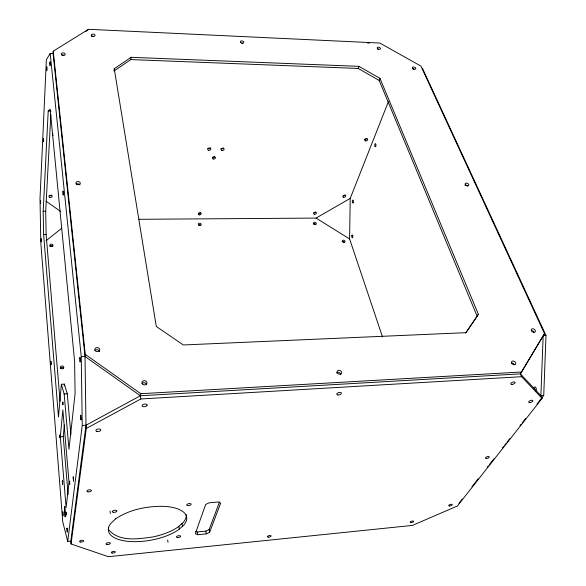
<?xml version="1.0" encoding="UTF-8"?>
<svg xmlns="http://www.w3.org/2000/svg" width="586" height="586" viewBox="0 0 586 586"><rect width="100%" height="100%" fill="white"/><g stroke="black" fill="none" stroke-linecap="round" stroke-linejoin="round"><path stroke-width="0.88" d="M382.504 336.906L349.593 238.941L350.223 198.39L388.533 101.305M544.541 333.72L543.156 335.632L540.9 395.653L542.101 398.385L457.373 506.026L412.398 525.415L108.425 556.7L71.045 543.984L70.803 541.112L85.981 425.238L85.014 356.5L53.106 53.524L53.223 51.194L88.479 29.3L379.801 43.034L420.916 66.101L544.541 333.72L520.397 373.875L140.391 395.755L85.981 425.238L82.245 425.48L67.712 541.42L70.803 541.112M536.952 404.091L543.727 395.469L545.998 335.5L422.418 68.247M61.369 384.27L58.483 416.968L43.62 234.473L43.188 211.268L48.22 110.974L50.14 109.208L74.598 361.188L75.089 393.404L68.972 449.352L64.152 393.982L61.369 384.27L64.387 384.108L67.265 393.807L70.906 434.614M60.065 401.293L46.126 234.451L45.701 211.253L50.828 114.688M64.218 385.925L64.387 384.108M60.321 436.819L62.856 409.856L69.023 482.351L66.101 507.659L60.321 436.819L63.244 436.621L64.394 424.945M477.158 316.257L478.374 314.294L379.97 78.356L358.947 66.35L131.103 57.311L114.248 68.73L113.992 71.009L130.817 59.582L358.207 68.452L379.179 80.443L477.158 316.257L465.665 333.156M71.045 543.984L86.303 428.447L140.845 398.971L140.391 395.755L85.014 356.5L85.263 354.369L53.223 51.194M130.817 59.582L131.103 57.311M140.391 395.755L140.808 393.697L85.263 354.369M358.207 68.452L358.947 66.35M209.612 532.315L220.666 503.11L218.204 501.975L209.18 502.788L205.657 504.473L195.306 533.729L197.724 534.71L206.287 533.861L209.612 532.315L209.129 529.59L219.516 501.975M379.179 80.443L379.97 78.356M542.101 398.385L521.613 376.695L520.397 373.875L542.695 336.415M53.106 53.524L50.184 53.407L46.375 59.757L40.002 198.654L40.83 243.036L62.731 521.738L67.712 541.42M478.374 314.294L465.877 332.672L183.308 344.964L156.294 326.468L114.248 68.73M458.955 503.293L462.347 498.979M471.957 486.761L478.169 478.857M487.215 467.35L488.343 465.914M489.478 464.478L493.998 458.728M502.473 447.946L503.601 446.503M504.736 445.067L505.865 443.631M506.993 442.196L509.82 438.599M519.994 425.663L521.122 424.22M522.258 422.784L525.649 418.47M46.074 240.736L61.742 228.254M85.834 31.476L88.047 29.879M139.029 219.296L316.044 218.087L350.223 198.39M195.658 531.319L197.262 531.978L205.811 531.143L209.129 529.59M543.727 395.469L540.9 395.653L520.397 373.875M140.845 398.971L521.613 376.695M140.808 393.697L521.774 371.985M64.152 393.982L67.265 393.807M50.184 53.407L81.249 356.676L85.014 356.5M543.156 335.632L545.998 335.5M43.62 234.473L46.126 234.451M43.188 211.268L45.701 211.253M48.22 110.974L51.019 111.04M367.407 42.998L369.231 43.086M316.044 218.087L349.593 238.941M46.067 201.225L60.71 211.517M205.811 531.143L206.287 533.861M197.262 531.978L197.724 534.71M181.997 523.554L182.436 526.338M178.869 526.287L179.301 529.063M167.662 540.05L167.999 542.343M110.08 511.087L110.351 513.526M108.359 527.246L108.622 529.663C119.097 542.284 138.538 538.908 152.931 536.937A39.636 16.613 -10 0 0 178.056 526.997L183.132 522.566A39.636 16.613 -10 0 0 186.216 514.471M85.981 425.238L86.303 428.447M63.244 436.621L68.108 494.687M81.249 356.676L82.245 425.48M533.912 388.584A2.146 1.165 83.5 0 1 535.619 387.273A2.146 1.165 83.5 0 1 535.875 390.825M51.912 194.97A1.604 1.091 -2.9 0 1 49.209 195.46M345.125 194.764A1.45 0.93 -19.6 0 1 343.059 195.731M366.851 138.53A1.553 1.047 -22.5 0 1 364.507 139.182M315.744 211.949A1.428 0.916 -17.8 0 1 313.847 212.645M200.698 212.52A1.472 0.982 -11.8 0 1 198.449 213.136M223.566 148.038A1.575 1.128 -14 0 1 220.885 148.522M210.286 147.855A1.582 1.135 -13.1 0 1 207.869 148.529M214.725 156.836A1.568 1.113 -13.3 0 1 212.557 157.231M53.194 135.498A1.714 1.253 -1.7 0 1 52.945 133.52M94.961 350.531A2.498 2.022 5.3 0 1 96.551 349.732L97.203 349.717A2.498 2.022 5.3 0 1 99.466 351.424M142.046 383.464A2.512 2.095 9.5 0 1 144.683 382.863A2.512 2.095 9.5 0 1 146.5 384.716M76.253 184.275A2.198 1.531 6.7 0 1 79.974 184.978M62.013 55.326A1.956 1.201 7.7 0 1 63.955 55.406M91.548 36.654A1.89 1.135 9 0 1 93.775 36.574M241.674 43.137A1.78 1.062 14.5 0 1 242.868 43.708M377.618 49.246A1.707 0.982 19.2 0 1 378.475 49.422M412.749 69.023A1.729 0.996 20.5 0 1 414.016 69.397M464.881 185.169A1.941 1.223 24.7 0 1 467.43 186.143M511.497 362.932A2.315 1.626 32.9 0 1 514.274 364.675M531.202 330.694A2.241 1.516 31.9 0 1 533.897 332.35M336.489 372.952A2.381 1.861 26.3 0 1 339.067 372.491A2.381 1.861 26.3 0 1 340.752 374.652M60.343 368.206A1.751 1.428 1.6 0 1 63.566 368.389M49.876 246.31A1.597 1.172 4.2 0 1 51.414 245.71A1.597 1.172 4.2 0 1 52.813 246.552M198.464 224.863A1.472 1.062 13.4 0 1 200.705 225.507M313.202 224.05A1.421 0.996 19.7 0 1 314.594 223.808A1.421 0.996 19.7 0 1 315.722 224.775M342.092 241.762A1.436 1.011 21.5 0 1 344.268 242.384M59.904 436.973C59.669 440.591 59.589 430.842 59.904 436.973M62.365 481.311C62.739 490.314 62.753 477.326 62.365 481.311M62.731 402.545C62.973 409.028 63.12 399.44 62.731 402.545M65.918 512.787L66.13 515.197L65.998 512.105L65.918 512.787M49.913 63.002C50.118 70.994 50.367 57.809 49.913 63.002M69.507 481.846L69.719 484.329L69.595 481.091L69.507 481.846M40.463 201.284C40.632 208.279 40.771 198.236 40.463 201.284M41.181 239.418L41.313 241.864L41.254 238.714L41.181 239.418M43.357 139.234C43.503 146.705 43.73 135.491 43.357 139.234M46.675 67.844C46.799 75.968 47.122 63.281 46.675 67.844M50.865 361.921L51.055 364.792L50.931 361.32L50.865 361.921M62.98 191.798C63.156 201.232 63.625 187.564 62.98 191.798M62.761 512.252L62.995 515.724L62.841 511.768L62.761 512.252M66.994 528.506L67.243 532.183L67.09 528.023L66.994 528.506M73.191 477.326L73.484 481.231L73.309 476.726L73.191 477.326M79.799 357.914C80.077 368.711 80.634 354.889 79.799 357.914M80.648 415.848L80.985 419.994L80.787 415.086L80.648 415.848M147.115 405.131L147.013 405.483A2.527 1.297 -9.4 0 1 142.816 406.538L142.427 406.31A2.527 1.297 -9.4 0 1 144.002 404.208A2.527 1.297 -9.4 0 1 147.115 405.131M115.589 518.859L110.71 523.525A39.709 16.555 -10 0 0 128.517 541.383A39.709 16.555 -10 0 0 178.488 529.773L183.572 525.349A39.709 16.555 -10 0 0 162.703 506.304C146.31 506.223 129.367 509.615 115.589 518.859M99.378 350.794L98.946 351.182A2.505 2.022 5.4 0 1 95.057 350.413A2.505 2.022 5.4 0 1 96.829 347.593L97.481 347.586A2.505 2.022 5.4 0 1 99.378 350.794M375.765 146.244A1.553 0.608 -87.9 0 0 375.538 143.665A1.553 0.608 -87.9 0 0 374.754 145.628A1.553 0.608 -87.9 0 0 375.765 146.244M353.329 202.295A1.45 0.542 -89.5 0 0 352.889 200.09A1.45 0.542 -89.5 0 0 352.384 202.236A1.45 0.542 -89.5 0 0 353.329 202.295M351.856 235.609A1.443 0.542 89.6 0 0 352.289 237.843A1.443 0.542 89.6 0 0 352.794 235.762A1.443 0.542 89.6 0 0 351.856 235.609M64.431 508.663A5.34 0.41 87.5 0 0 65.097 516.984A5.34 0.41 87.5 0 0 65.171 509.337A5.34 0.41 87.5 0 0 64.431 508.663M87.937 491.808A2.271 1.018 -8.2 0 0 91.438 490.628A2.271 1.018 -8.2 0 0 88.215 490.006A2.271 1.018 -8.2 0 0 87.937 491.808M486.585 458.472A2 0.806 -18.1 0 0 489.251 456.882A2 0.806 -18.1 0 0 486.197 457.139A2 0.806 -18.1 0 0 486.585 458.472M337.91 394.927A2.366 1.165 -15.6 0 0 341.396 393.199A2.366 1.165 -15.6 0 0 337.976 392.84A2.366 1.165 -15.6 0 0 337.91 394.927M268.41 537.157A1.883 0.733 -12.9 0 0 271.098 535.941A1.883 0.733 -12.9 0 0 268.271 535.882A1.883 0.733 -12.9 0 0 268.41 537.157M80.458 542.028A2.08 0.85 -8.5 0 0 83.666 540.973A2.08 0.85 -8.5 0 0 80.692 540.519A2.08 0.85 -8.5 0 0 80.458 542.028M112.204 553.008A2 0.791 -9.3 0 0 115.31 551.997A2 0.791 -9.3 0 0 112.512 551.587A2 0.791 -9.3 0 0 112.204 553.008M96.924 431.421A2.49 1.238 -8 0 0 100.792 430.087A2.49 1.238 -8 0 0 97.261 429.238A2.49 1.238 -8 0 0 96.924 431.421M512.039 384.387A2.285 1.026 -20 0 0 515.109 382.431A2.285 1.026 -20 0 0 511.673 382.636A2.285 1.026 -20 0 0 512.039 384.387M529.869 402.56A2.205 0.945 -19.9 0 0 532.857 400.721A2.205 0.945 -19.9 0 0 529.568 400.941A2.205 0.945 -19.9 0 0 529.869 402.56M449.433 505.96A1.839 0.689 -16.7 0 0 452.245 504.744A1.839 0.689 -16.7 0 0 449.77 504.641A1.839 0.689 -16.7 0 0 449.433 505.96M410.896 522.624A1.802 0.674 -15.9 0 0 413.628 521.445A1.802 0.674 -15.9 0 0 411.138 521.364A1.802 0.674 -15.9 0 0 410.896 522.624M113.296 512.303A2.315 0.996 -9.1 0 0 116.907 511.102A2.315 0.996 -9.1 0 0 113.662 510.516A2.315 0.996 -9.1 0 0 113.296 512.303M106.916 544.497A2.19 0.886 -9.2 0 0 110.322 543.383A2.19 0.886 -9.2 0 0 107.245 542.907A2.19 0.886 -9.2 0 0 106.916 544.497M177.243 537.501A2.124 0.857 -10.8 0 0 180.613 536.41A2.124 0.857 -10.8 0 0 177.763 535.926A2.124 0.857 -10.8 0 0 177.243 537.501M187.564 505.586A2.249 0.96 -11 0 0 191.139 504.414A2.249 0.96 -11 0 0 188.143 503.821A2.249 0.96 -11 0 0 187.564 505.586M49.678 197.328A1.604 1.091 -2.9 0 0 52.139 196.383A1.604 1.091 -2.9 0 0 49.795 195.438A1.604 1.091 -2.9 0 0 49.678 197.328M199.115 214.857A1.472 0.982 -11.8 0 0 201.166 213.612A1.472 0.982 -11.8 0 0 198.866 213.172A1.472 0.982 -11.8 0 0 199.115 214.857M314.338 214.205A1.428 0.916 -17.8 0 0 316.418 213.011A1.428 0.916 -17.8 0 0 314.323 212.579A1.428 0.916 -17.8 0 0 314.338 214.205M343.586 197.292A1.45 0.93 -19.6 0 0 345.718 196.061A1.45 0.93 -19.6 0 0 343.638 195.607A1.45 0.93 -19.6 0 0 343.586 197.292M365.752 140.926A1.553 1.047 -22.5 0 0 367.649 139.241A1.553 1.047 -22.5 0 0 365.181 139.197A1.553 1.047 -22.5 0 0 365.752 140.926M221.904 150.47A1.582 1.128 -14 0 0 224.123 149.078A1.582 1.128 -14 0 0 221.684 148.522A1.582 1.128 -14 0 0 221.904 150.47M208.601 150.294A1.582 1.135 -13.1 0 0 210.814 148.903A1.582 1.135 -13.1 0 0 208.352 148.339A1.582 1.135 -13.1 0 0 208.601 150.294M213.282 158.989A1.568 1.113 -13.3 0 0 215.472 157.619A1.568 1.113 -13.3 0 0 213.048 157.077A1.568 1.113 -13.3 0 0 213.282 158.989M337.411 372.908A2.388 1.861 26.2 0 0 341.389 373.582A2.388 1.861 26.2 0 0 339.419 370.337A2.388 1.861 26.2 0 0 337.411 372.908M142.449 383.962A2.52 2.095 9.6 0 0 146.756 383.72A2.52 2.095 9.6 0 0 144.134 380.68A2.52 2.095 9.6 0 0 142.449 383.962M511.651 362.998A2.322 1.626 32.9 0 0 515.321 364.433A2.322 1.626 32.9 0 0 513.944 361.225A2.322 1.626 32.9 0 0 511.651 362.998M531.436 330.607A2.249 1.516 31.8 0 0 534.989 331.991A2.249 1.516 31.8 0 0 533.612 328.966A2.249 1.516 31.8 0 0 531.436 330.607M465.467 184.817A1.948 1.223 24.7 0 0 468.646 185.44A1.948 1.223 24.7 0 0 466.822 183.14A1.948 1.223 24.7 0 0 465.467 184.817M412.976 68.577A1.729 0.996 20.5 0 0 415.716 68.687A1.729 0.996 20.5 0 0 413.584 66.965A1.729 0.996 20.5 0 0 412.976 68.577M377.699 48.719A1.714 0.974 19.1 0 0 380.446 48.843A1.714 0.974 19.1 0 0 378.38 47.166A1.714 0.974 19.1 0 0 377.699 48.719M240.729 42.507A1.787 1.062 14.5 0 0 243.703 42.639A1.787 1.062 14.5 0 0 241.718 40.903A1.787 1.062 14.5 0 0 240.729 42.507M91.995 36.002A1.897 1.135 9 0 0 95.049 35.621A1.897 1.135 9 0 0 92.544 34.098A1.897 1.135 9 0 0 91.995 36.002M61.977 54.908A1.963 1.201 7.7 0 0 65.171 54.491A1.963 1.201 7.7 0 0 62.607 52.908A1.963 1.201 7.7 0 0 61.977 54.908M76.7 184.18A2.198 1.531 6.8 0 0 80.275 183.491A2.198 1.531 6.8 0 0 77.374 181.594A2.198 1.531 6.8 0 0 76.7 184.18M342.444 241.557A1.436 1.011 21.5 0 0 344.846 242.011A1.436 1.011 21.5 0 0 343.645 240.216A1.436 1.011 21.5 0 0 342.444 241.557M313.913 223.881A1.421 0.996 19.7 0 0 316.235 223.859A1.421 0.996 19.7 0 0 314.579 222.292A1.421 0.996 19.7 0 0 313.913 223.881M198.603 224.87A1.472 1.062 13.4 0 0 201.086 224.848A1.472 1.062 13.4 0 0 199.489 223.222A1.472 1.062 13.4 0 0 198.603 224.87M50.352 246.186A1.597 1.172 4.2 0 0 52.967 245.615A1.597 1.172 4.2 0 0 50.887 244.208A1.597 1.172 4.2 0 0 50.352 246.186M60.893 368.462A1.751 1.428 1.7 0 0 63.757 367.678A1.751 1.428 1.7 0 0 61.464 366.038A1.751 1.428 1.7 0 0 60.893 368.462"/></g></svg>
